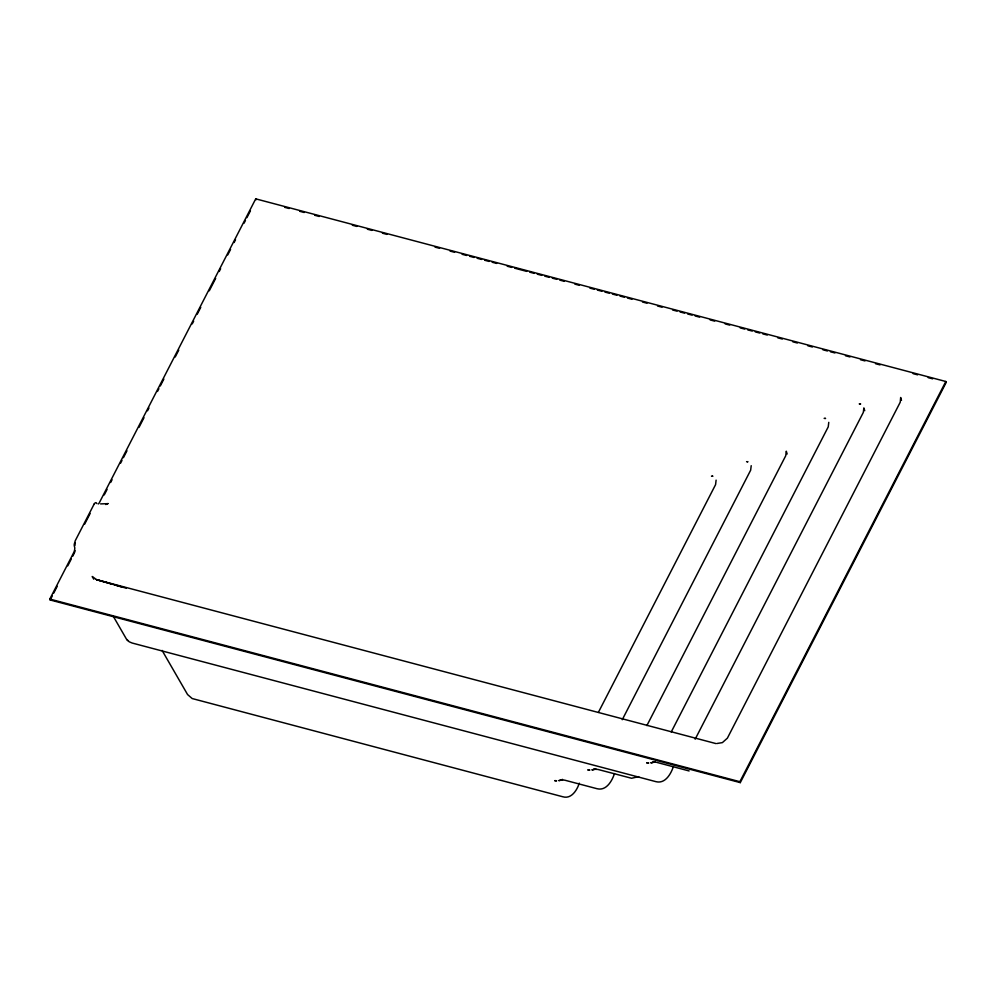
<?xml version="1.0" encoding="UTF-8"?>
<svg xmlns="http://www.w3.org/2000/svg" width="996" height="996" viewBox="0 0 996 996"><rect width="100%" height="100%" fill="white"/><g stroke="black" fill="none" stroke-linecap="round" stroke-linejoin="round"><path stroke-width="1.49" d="M75.223 542.795L75.061 543.704A2.776 1.145 -75.2 0 0 75.086 544.887L75.161 545.198M84.635 524.17L90.126 513.488M98.231 503.976A4.432 1.83 -75.2 0 0 99.276 502.843L255.723 198.851L945.814 381.493L946.2 382.402L740.277 782.619L50.186 599.978L49.8 599.069L73.692 552.631A4.42 1.83 -75.2 0 0 74.551 546.754L74.451 546.48A4.432 1.83 -75.2 0 1 74.289 544.102L75.31 540.616L94.184 503.988M50.186 599.978L52.29 595.882M53.697 593.155L57.208 586.32M67.753 565.84L71.264 559.005M72.671 556.278L74.078 553.539M104.244 494.912L107.082 489.397M110.631 482.5L112.05 479.748M120.566 463.19L121.985 460.438M123.404 457.674L126.953 450.777M139.017 427.334L143.984 417.673M147.532 410.788L148.952 408.024M157.468 391.478L158.887 388.714M160.306 385.962L163.854 379.065M175.209 356.991L178.757 350.094M192.24 323.887L193.66 321.135M197.208 314.238L200.756 307.341M209.272 290.795L215.659 278.382M219.207 271.485L220.626 268.721M227.723 254.926L230.562 249.411M234.11 242.514L235.529 239.762M244.045 223.204L245.464 220.452M246.884 217.688L250.432 210.791M598.372 712.401L715.576 484.641L716.112 480.134M579.286 783.167C577.107 790.052 571.343 799.439 562.703 796.738L192.191 698.545L187.572 694.548L162.087 650.425M622.263 719.71L750.66 470.187L751.208 465.68M614.495 773.556C612.092 780.802 606.402 791.135 597.065 788.72L564.67 780.154L561.171 779.98L562.516 779.495L560.673 780.167L562.441 779.582M646.877 725.586L785.744 455.72L786.292 451.213L787.151 454.014M671.242 731.96L828.236 426.861L828.772 422.354M673.421 766.497C671.005 773.743 665.316 784.089 655.978 781.673L132.157 643.03L129.243 641.81L126.392 638.996L113.32 616.362M695.158 739.206L863.32 412.406L863.868 407.899L864.727 410.688M740.277 782.619L739.891 781.711L945.814 381.493M638.71 776.631L631.601 778.262L597.837 769.422L594.338 769.261L595.67 768.775L593.84 769.447L595.608 768.862M105.763 504.524L108.066 503.528M107.742 503.665L100.559 503.901M654.584 761.728L652.754 762.401L654.895 761.952L653.886 762.027M595.359 769.049L594.973 769.074M562.192 779.768L561.806 779.793M859.959 403.953L860.656 403.965L859.224 403.89M824.875 418.407L825.572 418.432L824.14 418.357M747.311 461.733L747.996 461.746L746.564 461.671M712.227 476.188L712.912 476.213L711.48 476.138M716.859 743.514L722.386 742.618L727.379 738.161L900.235 402.21L900.67 397.504L901.48 400.33M654.272 762.002L655.704 762.152M284.669 207.317L289.189 208.513M299.709 211.301L304.216 212.497M314.736 215.285L319.255 216.481M352.323 225.233L356.842 226.428M367.362 229.205L371.869 230.4M382.402 233.189L386.909 234.384M435.015 247.12L439.535 248.303M450.055 251.092L454.562 252.287M462.082 254.279L466.589 255.474M469.602 256.271L474.108 257.466M477.121 258.263L481.628 259.446M484.629 260.242L489.148 261.438M492.149 262.234L496.668 263.43M507.188 266.218L511.695 267.414M514.708 268.21L526.735 271.385M529.735 272.182L534.254 273.377M537.255 274.174L541.762 275.369M544.775 276.166L549.282 277.361M552.294 278.158L556.801 279.341M559.802 280.137L564.321 281.333M574.841 284.121L579.348 285.317M589.881 288.105L594.388 289.301M597.388 290.085L601.908 291.28M604.908 292.077L609.428 293.272M612.428 294.069L616.935 295.264M619.948 296.061L624.455 297.256M627.468 298.053L631.974 299.248M642.495 302.025L647.014 303.22M657.534 306.009L662.041 307.204M672.574 309.98L677.081 311.175M680.081 311.972L684.601 313.167M687.601 313.964L692.108 315.159M695.121 315.956L699.628 317.151M710.16 319.94L714.667 321.123M725.188 323.912L729.695 325.107M740.227 327.896L744.734 329.091M747.747 329.888L752.254 331.07M755.254 331.867L759.774 333.062M762.774 333.859L767.281 335.054M777.814 337.843L782.321 339.038M792.841 341.815L797.36 343.01M807.881 345.799L812.387 346.994M822.92 349.783L827.427 350.978M830.427 351.762L834.947 352.958M845.467 355.746L849.974 356.942M860.507 359.73L865.014 360.925M875.534 363.702L880.053 364.897M913.12 373.649L917.64 374.845M928.16 377.633L932.667 378.829M111.378 583.955L96.438 579.622L715.925 743.576M49.8 599.069L739.891 781.711M656.75 762.376L689.132 770.954M96.438 579.622L126.318 588.213M114.366 584.826L121.836 586.993M96.201 579.348L92.192 576.497L93.736 579.162M126.878 639.656L127.749 640.652M96.786 503.528L96.201 502.768A4.445 1.83 -75.2 0 0 94.184 503.988M255.723 198.851L256.109 199.76M75.123 550.751A6.076 2.502 -75.2 0 1 74.476 552.668M594.114 769.422L592.122 769.858L594.114 769.422M560.96 780.142L558.968 780.59L560.96 780.142M653.027 762.376L651.035 762.812L653.027 762.376M648.583 762.986L646.914 762.899L648.583 762.986M589.669 770.033L588.001 769.945L589.669 770.033M556.515 780.764L554.847 780.665L556.515 780.764"/></g></svg>
